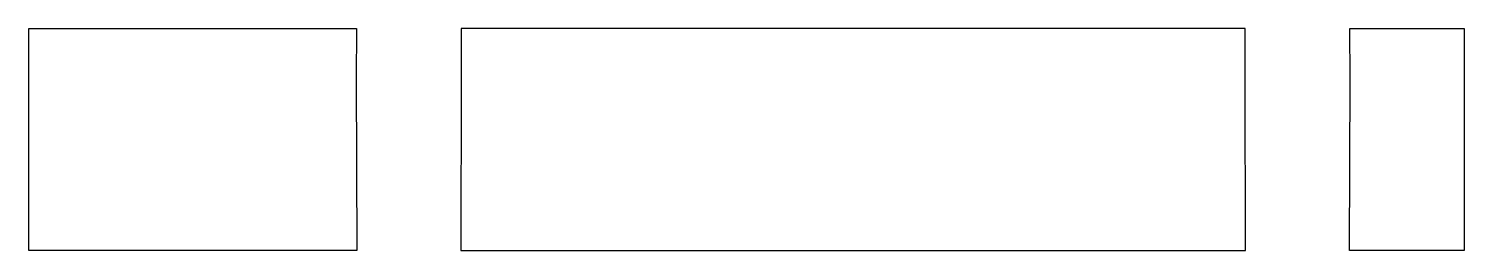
# Model space of a CAD drawing. Header units: metres. Extents: x -18.5 to 13.8, y -1.1 to 46.5.
# Drawn here: x -18.55 to 13.75, y 41.5 to 46.5 of the extents above.
import ezdxf

# ---------------------------------------------------------------- set-up
doc = ezdxf.new("R2010")
doc.units = ezdxf.units.M

msp = doc.modelspace()

# ---------------------------------------------------------------- linework, layer by layer
for p, q in [((-18.55, 46.006), (-18.55, 46.5)), ((-18.55, 46.5), (-18.217, 46.5)), ((-18.217, 46.5), (-17.472, 46.5)), ((-17.472, 46.5), (-11.765, 46.5)), ((-17.472, 46.5), (-17.472, 46.5)), ((-11.765, 46.5), (-11.495, 46.5)), ((-11.495, 46.5), (-11.178, 46.5)), ((-11.178, 46.5), (-11.181, 45.364)), ((-6.938, 46.5), (-8.822, 46.5)), ((-8.822, 46.5), (-8.819, 45.364)), ((8.822, 46.5), (-6.938, 46.5)), ((8.819, 45.364), (8.822, 46.5)), ((11.181, 45.364), (11.178, 46.5)), ((11.178, 46.5), (11.436, 46.5)), ((11.436, 46.5), (11.636, 46.5)), ((11.636, 46.5), (13.75, 46.5)), ((13.75, 46.5), (13.75, 42.332)), ((13.75, 46.5), (13.75, 46.5)), ((-18.55, 45.98), (-18.55, 46.006)), ((-18.55, 45.926), (-18.55, 45.98)), ((-18.55, 45.846), (-18.55, 45.926)), ((-18.55, 45.743), (-18.55, 45.846)), ((-18.55, 42.332), (-18.55, 45.743)), ((-11.181, 45.364), (-11.169, 41.5)), ((-8.819, 45.364), (-8.831, 41.5)), ((-8.819, 45.364), (-8.819, 45.364)), ((8.831, 41.5), (8.819, 45.364)), ((11.169, 41.5), (11.181, 45.364)), ((-18.55, 41.583), (-18.55, 42.332)), ((13.75, 42.332), (13.75, 41.5)), ((-18.55, 41.5), (-18.55, 41.583)), ((-15.859, 41.5), (-18.55, 41.5)), ((-15.459, 41.5), (-15.859, 41.5)), ((-14.813, 41.5), (-15.459, 41.5)), ((-13.773, 41.5), (-14.813, 41.5)), ((-12.083, 41.5), (-13.773, 41.5)), ((-11.169, 41.5), (-12.083, 41.5)), ((-8.831, 41.5), (-8.639, 41.5)), ((-8.639, 41.5), (-6.869, 41.5)), ((-6.869, 41.5), (8.639, 41.5)), ((8.639, 41.5), (8.831, 41.5)), ((11.545, 41.5), (11.169, 41.5)), ((12.192, 41.5), (11.545, 41.5)), ((12.556, 41.5), (12.192, 41.5)), ((12.756, 41.5), (12.556, 41.5)), ((13.75, 41.5), (12.756, 41.5))]:
    msp.add_line(p, q)

doc.saveas('drawing.dxf')
